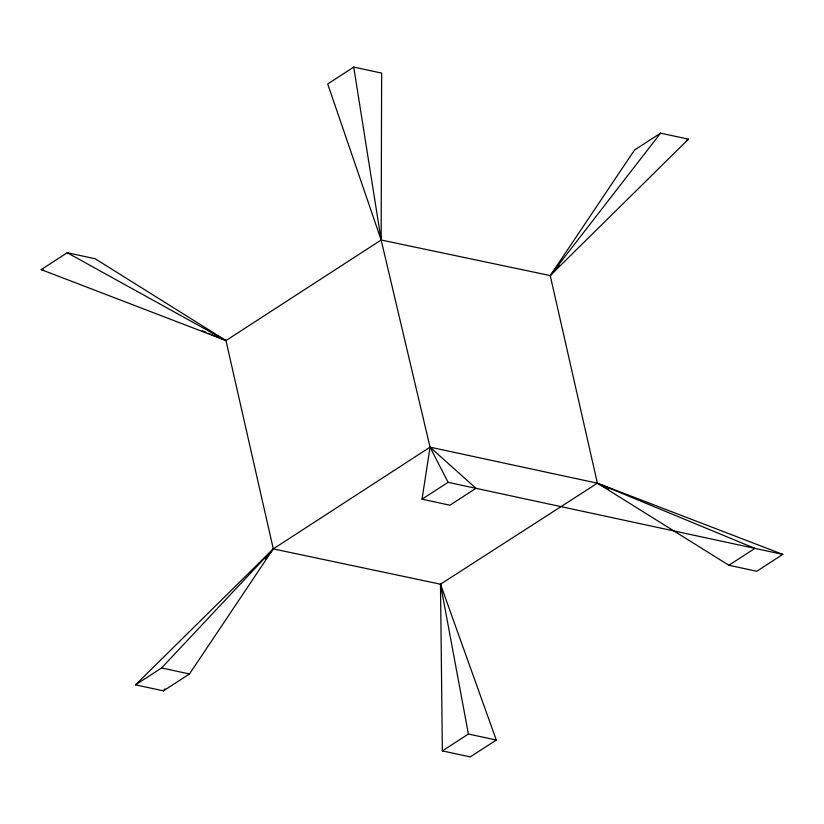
<?xml version="1.0" encoding="UTF-8"?>
<svg xmlns="http://www.w3.org/2000/svg" width="824" height="824" viewBox="0 0 824 824"><rect width="100%" height="100%" fill="white"/><g stroke="black" fill="none" stroke-linecap="round" stroke-linejoin="round"><path stroke-width="1.24" d="M380.729 237.477L381.151 240L381.636 73.099L353.743 67.094L327.705 83.966L381.151 240L430.046 447.154L448.081 482.318L782.8 554.387L756.751 571.269L728.859 565.264L597.4 483.194L430.046 447.154L273.29 548.887L135.538 684.837L163.43 690.842L189.479 673.96L273.29 548.887L225.961 340.559L95.141 258.736L67.249 252.731L41.2 269.613L225.961 340.559L381.151 240L550.236 275.587L688.462 139.163L660.57 133.158L634.521 150.04L550.236 275.587L597.4 483.194L608.627 489.394M422.043 499.19L430.046 447.154L475.973 488.323L449.935 505.194L422.043 499.19L448.081 482.318M163.43 690.842L164.996 688.812M265.441 559.033L267.8 555.984M269.366 553.955L273.29 548.887L440.49 584.206L597.4 483.194L782.8 554.387M660.57 133.158L550.236 275.587L559.877 265.307M135.538 684.837L161.586 667.955L273.29 548.887M686.382 140.513L688.462 139.163M442.364 750.901L468.403 734.029L496.295 740.034L440.49 584.206L442.364 750.901L470.257 756.906L496.295 740.034M728.859 565.264L754.908 548.382L597.4 483.194M41.2 269.613L43.62 270.128M161.586 667.955L189.479 673.96M202.189 330.723L205.753 332.196M208.132 333.174L225.961 340.559L67.249 252.731M468.403 734.029L440.49 584.206L441.355 589.253M353.743 67.094L381.151 240"/></g></svg>
